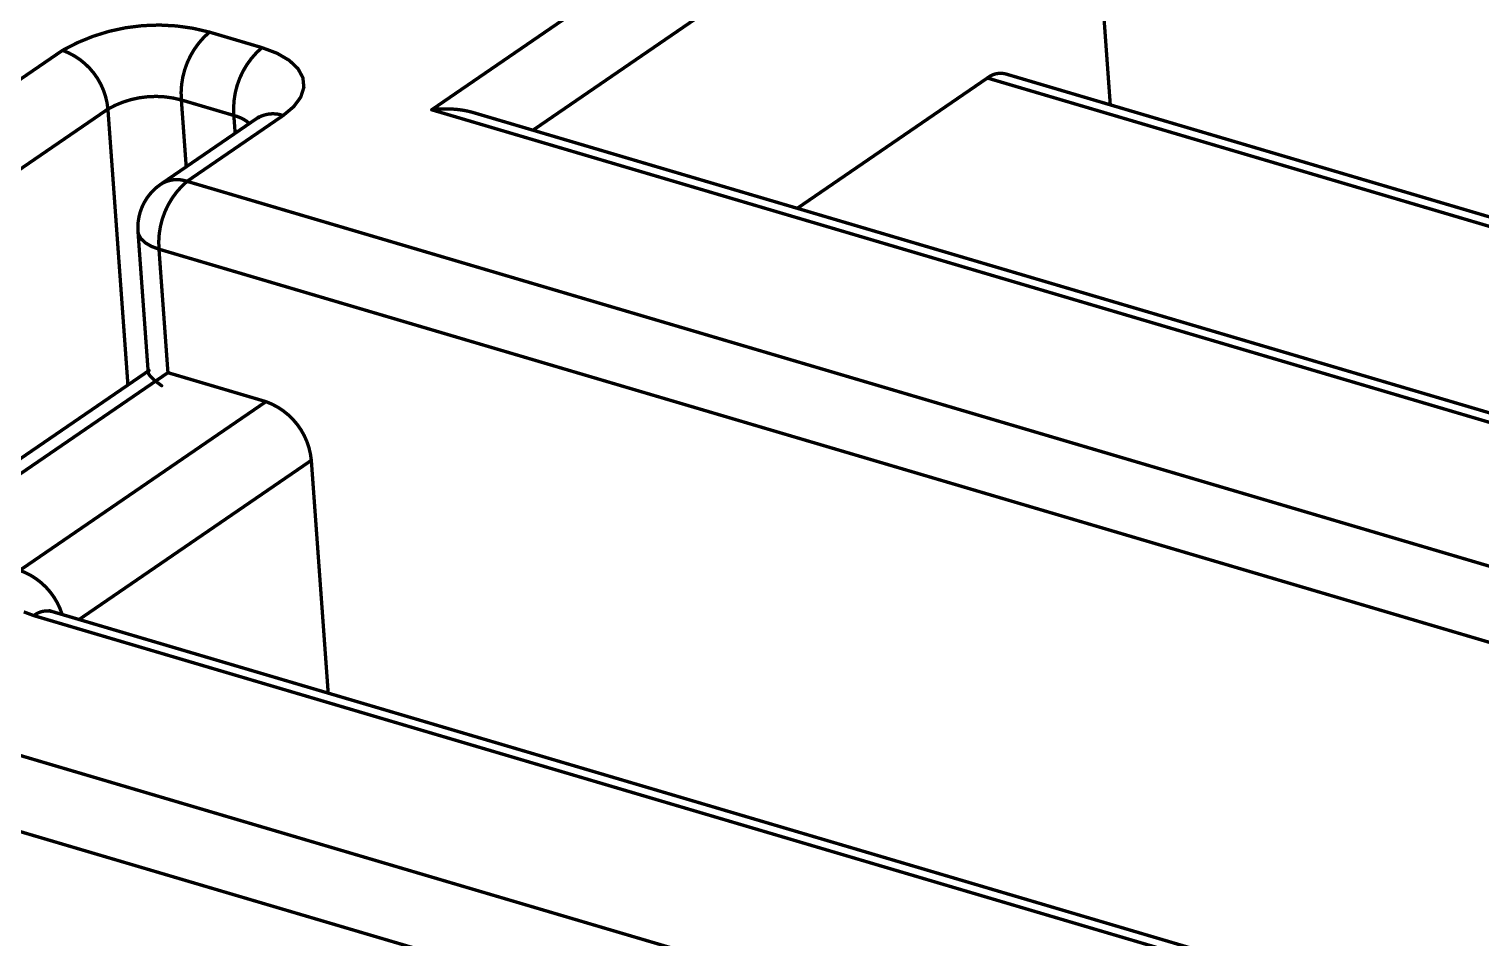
# Model space of a CAD drawing. Header units: inches. Extents: x 0 to 35.2, y -0.7 to 15.9.
# Drawn here: x 33.7064 to 33.9239, y 9.6287 to 9.7648 of the extents above; entities that cross this region are included whole.
import ezdxf

# ---------------------------------------------------------------- set-up
doc = ezdxf.new("R2010")
doc.units = ezdxf.units.IN
doc.header["$MEASUREMENT"] = 0
doc.layers.add('Dimensions', color=6, linetype='Continuous')

msp = doc.modelspace()

# ---------------------------------------------------------------- linework, layer by layer
at = {"layer": 'Dimensions', "const_width": 0.0005}
for points in [[(33.7667652, 9.7527397), (33.862479, 9.8183545)], [(33.7819289, 9.7496796), (33.8645666, 9.8063303)], [(33.8645666, 9.8063303), (33.8683972, 9.7534792)], [(33.7334675, 9.7643779), (33.7413305, 9.7620537)], [(33.7413305, 9.7620537), (33.7436046, 9.7612041)], [(33.6970859, 9.7517834), (33.7114691, 9.7616435)], [(33.7436046, 9.7612041), (33.7454295, 9.760139)], [(33.7454295, 9.760139), (33.7467352, 9.7588996)], [(33.7467352, 9.7588996), (33.7474713, 9.7575333)], [(33.7474713, 9.7575333), (33.7476096, 9.7560927)], [(33.8215147, 9.7379788), (33.8499884, 9.7574985)], [(33.8499884, 9.7574985), (34.123053, 9.6767861)], [(33.8527232, 9.7581121), (34.1257878, 9.6773997)], [(33.7471449, 9.7546332), (33.7476096, 9.7560927)], [(33.7292631, 9.7542135), (33.7371261, 9.7518893)], [(33.7292631, 9.7542135), (33.7299891, 9.744197)], [(33.7445, 9.7518803), (33.7460949, 9.7532108)], [(33.7460949, 9.7532108), (33.7471449, 9.7546332)], [(33.7038807, 9.7429862), (33.7182639, 9.7528463)], [(33.7182639, 9.7528463), (33.7212598, 9.7115116)], [(33.7261674, 9.7415772), (33.7405507, 9.7514373)], [(33.7301168, 9.7420201), (33.7445, 9.7518803)], [(33.7371261, 9.7518893), (33.7373194, 9.7492222)], [(33.7405507, 9.7514373), (33.7406874, 9.7515381)], [(33.7406874, 9.7515381), (33.7407919, 9.7516152)], [(33.7407919, 9.7516152), (33.7408433, 9.7516533)], [(33.7667652, 9.7527397), (33.7668309, 9.7527478)], [(33.7667652, 9.7527397), (34.2573006, 9.6077473)], [(33.7668309, 9.7527478), (33.7668967, 9.7527556)], [(33.7668967, 9.7527556), (33.7669624, 9.7527631)], [(33.7669624, 9.7527631), (33.7670282, 9.7527704)], [(33.7670282, 9.7527704), (33.7670939, 9.7527775)], [(33.7670939, 9.7527775), (33.7671597, 9.7527843)], [(33.7671597, 9.7527843), (33.7672255, 9.7527908)], [(33.7672255, 9.7527908), (33.7672912, 9.7527971)], [(33.7672912, 9.7527971), (33.767357, 9.7528032)], [(33.767357, 9.7528032), (33.7674228, 9.752809)], [(33.7674228, 9.752809), (33.7674886, 9.7528145)], [(33.7674886, 9.7528145), (33.7675543, 9.7528198)], [(33.7675543, 9.7528198), (33.7676201, 9.7528249)], [(33.7676201, 9.7528249), (33.7676858, 9.7528297)], [(33.7676858, 9.7528297), (33.7677515, 9.7528342)], [(33.7677515, 9.7528342), (33.7678172, 9.7528385)], [(33.7678172, 9.7528385), (33.7678829, 9.7528426)], [(33.7678829, 9.7528426), (33.7679486, 9.7528464)], [(33.7679486, 9.7528464), (33.7680142, 9.7528499)], [(33.7680142, 9.7528499), (33.7680798, 9.7528532)], [(33.7680798, 9.7528532), (33.7681454, 9.7528563)], [(33.7681454, 9.7528563), (33.7682109, 9.7528591)], [(33.7682109, 9.7528591), (33.7682764, 9.7528616)], [(33.7682764, 9.7528616), (33.7683419, 9.7528639)], [(33.7683419, 9.7528639), (33.7684074, 9.7528659)], [(33.7684074, 9.7528659), (33.7684728, 9.7528677)], [(33.7684728, 9.7528677), (33.7685381, 9.7528692)], [(33.7685381, 9.7528692), (33.7686034, 9.7528705)], [(33.7686034, 9.7528705), (33.7686687, 9.7528716)], [(33.7686687, 9.7528716), (33.7687339, 9.7528723)], [(33.7687339, 9.7528723), (33.7687991, 9.7528729)], [(33.7687991, 9.7528729), (33.7688642, 9.7528731)], [(33.7688642, 9.7528731), (33.7689292, 9.7528731)], [(33.7689292, 9.7528731), (33.7689942, 9.7528729)], [(33.7689942, 9.7528729), (33.7690592, 9.7528724)], [(33.7690592, 9.7528724), (33.769124, 9.7528717)], [(33.769124, 9.7528717), (33.7691888, 9.7528707)], [(33.7691888, 9.7528707), (33.7692536, 9.7528694)], [(33.7692536, 9.7528694), (33.7693182, 9.752868)], [(33.7693182, 9.752868), (33.7693828, 9.7528662)], [(33.7693828, 9.7528662), (33.7694473, 9.7528642)], [(33.7694473, 9.7528642), (33.7695118, 9.752862)], [(33.7695118, 9.752862), (33.7695761, 9.7528594)], [(33.7695761, 9.7528594), (33.7696404, 9.7528567)], [(33.7696404, 9.7528567), (33.7697046, 9.7528537)], [(33.7697046, 9.7528537), (33.7697687, 9.7528504)], [(33.7697687, 9.7528504), (33.7698327, 9.7528469)], [(33.7698327, 9.7528469), (33.7698966, 9.7528432)], [(33.7698966, 9.7528432), (33.7699604, 9.7528391)], [(33.7699604, 9.7528391), (33.7700242, 9.7528349)], [(33.7700242, 9.7528349), (33.7700878, 9.7528304)], [(33.7700878, 9.7528304), (33.7701513, 9.7528256)], [(33.7701513, 9.7528256), (33.7702147, 9.7528206)], [(33.7702147, 9.7528206), (33.7702781, 9.7528153)], [(33.7702781, 9.7528153), (33.7703413, 9.7528098)], [(33.7703413, 9.7528098), (33.7704044, 9.752804)], [(33.7704044, 9.752804), (33.7704674, 9.752798)], [(33.7704674, 9.752798), (33.7705303, 9.7527917)], [(33.7705303, 9.7527917), (33.770593, 9.7527852)], [(33.770593, 9.7527852), (33.7706557, 9.7527785)], [(33.7706557, 9.7527785), (33.7707182, 9.7527715)], [(33.7707182, 9.7527715), (33.7707806, 9.7527642)], [(33.7707806, 9.7527642), (33.7708429, 9.7527567)], [(33.7708429, 9.7527567), (33.770905, 9.7527489)], [(33.770905, 9.7527489), (33.770967, 9.7527409)], [(33.770967, 9.7527409), (33.7710289, 9.7527327)], [(33.7710289, 9.7527327), (33.7710907, 9.7527242)], [(33.7710907, 9.7527242), (33.7711523, 9.7527154)], [(33.7711523, 9.7527154), (33.7712138, 9.7527064)], [(33.7712138, 9.7527064), (33.7712751, 9.7526972)], [(33.7712751, 9.7526972), (33.7713363, 9.7526877)], [(33.7713363, 9.7526877), (33.7713973, 9.7526779)], [(33.7713973, 9.7526779), (33.7714582, 9.752668)], [(33.7714582, 9.752668), (33.771519, 9.7526577)], [(33.771519, 9.7526577), (33.7715796, 9.7526473)], [(33.7715796, 9.7526473), (33.77164, 9.7526366)], [(33.77164, 9.7526366), (33.7717003, 9.7526256)], [(33.7717003, 9.7526256), (33.7717605, 9.7526144)], [(33.7717605, 9.7526144), (33.7718204, 9.752603)], [(33.7718204, 9.752603), (33.7718802, 9.7525913)], [(33.7718802, 9.7525913), (33.7719399, 9.7525793)], [(33.7719399, 9.7525793), (33.7719994, 9.7525672)], [(33.7719994, 9.7525672), (33.7720587, 9.7525548)], [(33.7720587, 9.7525548), (33.7721178, 9.7525421)], [(33.7721178, 9.7525421), (33.7721768, 9.7525292)], [(33.7721768, 9.7525292), (33.7722356, 9.7525161)], [(33.7722356, 9.7525161), (33.7722942, 9.7525027)], [(33.7722942, 9.7525027), (33.7723526, 9.7524891)], [(33.7723526, 9.7524891), (33.7724108, 9.7524752)], [(33.7724108, 9.7524752), (33.7724689, 9.7524612)], [(33.7724689, 9.7524612), (33.7725268, 9.7524468)], [(33.7725268, 9.7524468), (33.7725845, 9.7524323)], [(33.7725845, 9.7524323), (33.772642, 9.7524175)], [(33.772642, 9.7524175), (33.7726993, 9.7524024)], [(33.7726993, 9.7524024), (33.7727564, 9.7523872)], [(33.7727564, 9.7523872), (33.7728133, 9.7523716)], [(33.7728133, 9.7523716), (33.7728701, 9.7523559)], [(33.7728701, 9.7523559), (33.7729266, 9.7523399)], [(33.7729266, 9.7523399), (33.7729829, 9.7523237)], [(33.7729829, 9.7523237), (33.773039, 9.7523073)], [(33.773039, 9.7523073), (34.2600354, 9.6083609)], [(33.7301168, 9.7420201), (34.3569788, 9.5567322)], [(33.7227662, 9.7345135), (33.7242831, 9.7135842)], [(33.7227662, 9.7345135), (33.722842, 9.7341159)], [(33.722842, 9.7341159), (33.72321, 9.7334328)], [(33.72321, 9.7334328), (33.7238628, 9.7328131)], [(33.7238628, 9.7328131), (33.7247753, 9.7322805)], [(33.7247753, 9.7322805), (33.7259124, 9.7318557)], [(33.7259124, 9.7318557), (33.7272532, 9.7133559)], [(33.7259124, 9.7318557), (34.3541726, 9.5461546)], [(33.6817233, 9.6844081), (33.7244204, 9.7136783)], [(33.6856726, 9.6848511), (33.7272532, 9.7133559)], [(33.7242952, 9.7134182), (33.7242962, 9.7134059)], [(33.7242962, 9.7134059), (33.7242977, 9.7133935)], [(33.7242977, 9.7133935), (33.7242996, 9.7133809)], [(33.7242996, 9.7133809), (33.7243019, 9.7133681)], [(33.7243019, 9.7133681), (33.7243046, 9.7133551)], [(33.7243046, 9.7133551), (33.7243077, 9.7133419)], [(33.7243077, 9.7133419), (33.7243112, 9.7133285)], [(33.7243112, 9.7133285), (33.7243151, 9.713315)], [(33.7243151, 9.713315), (33.7243194, 9.7133012)], [(33.7243194, 9.7133012), (33.7243241, 9.7132873)], [(33.7243241, 9.7132873), (33.7243293, 9.7132732)], [(33.7243293, 9.7132732), (33.7243348, 9.713259)], [(33.7243348, 9.713259), (33.7243407, 9.7132445)], [(33.7243407, 9.7132445), (33.724347, 9.7132299)], [(33.724347, 9.7132299), (33.7243537, 9.7132151)], [(33.7243537, 9.7132151), (33.7243609, 9.7132001)], [(33.7243609, 9.7132001), (33.7243684, 9.713185)], [(33.7243684, 9.713185), (33.7243763, 9.7131696)], [(33.7243763, 9.7131696), (33.7243846, 9.7131541)], [(33.7243846, 9.7131541), (33.7243934, 9.7131385)], [(33.7243934, 9.7131385), (33.7244025, 9.7131226)], [(33.7244025, 9.7131226), (33.724412, 9.7131066)], [(33.724412, 9.7131066), (33.7244219, 9.7130904)], [(33.7244219, 9.7130904), (33.7244322, 9.713074)], [(33.7244322, 9.713074), (33.724443, 9.7130575)], [(33.724443, 9.7130575), (33.7244541, 9.7130408)], [(33.7244541, 9.7130408), (33.7244656, 9.7130239)], [(33.7244656, 9.7130239), (33.7244775, 9.7130069)], [(33.7244775, 9.7130069), (33.7244898, 9.7129897)], [(33.7244898, 9.7129897), (33.7245025, 9.7129723)], [(33.7245025, 9.7129723), (33.7245156, 9.7129548)], [(33.7245156, 9.7129548), (33.724529, 9.7129371)], [(33.724529, 9.7129371), (33.7245429, 9.7129193)], [(33.7245429, 9.7129193), (33.7245572, 9.7129012)], [(33.7245572, 9.7129012), (33.7245718, 9.7128831)], [(33.7245718, 9.7128831), (33.7245869, 9.7128647)], [(33.7245869, 9.7128647), (33.7246023, 9.7128462)], [(33.7246023, 9.7128462), (33.7246181, 9.7128276)], [(33.7246181, 9.7128276), (33.7246343, 9.7128088)], [(33.7246343, 9.7128088), (33.7246509, 9.7127898)], [(33.7246509, 9.7127898), (33.7246679, 9.7127707)], [(33.7246679, 9.7127707), (33.7246853, 9.7127514)], [(33.7246853, 9.7127514), (33.724703, 9.7127319)], [(33.724703, 9.7127319), (33.7247212, 9.7127123)], [(33.7247212, 9.7127123), (33.7247397, 9.7126926)], [(33.7247397, 9.7126926), (33.7247586, 9.7126727)], [(33.7247586, 9.7126727), (33.7247779, 9.7126527)], [(33.7247779, 9.7126527), (33.7247975, 9.7126325)], [(33.7247975, 9.7126325), (33.7248176, 9.7126122)], [(33.7248176, 9.7126122), (33.724838, 9.7125917)], [(33.724838, 9.7125917), (33.7248588, 9.712571)], [(33.7248588, 9.712571), (33.7248799, 9.7125503)], [(33.7248799, 9.7125503), (33.7249015, 9.7125294)], [(33.7249015, 9.7125294), (33.7249234, 9.7125083)], [(33.7249234, 9.7125083), (33.7249457, 9.7124871)], [(33.7249457, 9.7124871), (33.7249684, 9.7124657)], [(33.7249684, 9.7124657), (33.7249914, 9.7124443)], [(33.7249914, 9.7124443), (33.7250148, 9.7124226)], [(33.7250148, 9.7124226), (33.7250386, 9.7124009)], [(33.7250386, 9.7124009), (33.7250627, 9.712379)], [(33.7250627, 9.712379), (33.7250872, 9.712357)], [(33.7250872, 9.712357), (33.7251121, 9.7123348)], [(33.7251121, 9.7123348), (33.7251373, 9.7123125)], [(33.7251373, 9.7123125), (33.7251629, 9.7122901)], [(33.7251629, 9.7122901), (33.7251889, 9.7122675)], [(33.7251889, 9.7122675), (33.7252152, 9.7122448)], [(33.7252152, 9.7122448), (33.7252419, 9.712222)], [(33.7252419, 9.712222), (33.7252689, 9.7121991)], [(33.7252689, 9.7121991), (33.7252963, 9.712176)], [(33.7252963, 9.712176), (33.7253241, 9.7121528)], [(33.7253241, 9.7121528), (33.7253521, 9.7121295)], [(33.7253521, 9.7121295), (33.7253806, 9.7121061)], [(33.7253806, 9.7121061), (33.7254094, 9.7120825)], [(33.7254094, 9.7120825), (33.7254385, 9.7120588)], [(33.7254385, 9.7120588), (33.725468, 9.712035)], [(33.725468, 9.712035), (33.7254979, 9.7120111)], [(33.7254979, 9.7120111), (33.7255281, 9.7119871)], [(33.7255281, 9.7119871), (33.7255586, 9.7119629)], [(33.7255586, 9.7119629), (33.7255895, 9.7119386)], [(33.7255895, 9.7119386), (33.7256207, 9.7119142)], [(33.7256207, 9.7119142), (33.7256522, 9.7118898)], [(33.7256522, 9.7118898), (33.7256841, 9.7118651)], [(33.7256841, 9.7118651), (33.7257163, 9.7118404)], [(33.7257163, 9.7118404), (33.7257489, 9.7118156)], [(33.7257489, 9.7118156), (33.7257817, 9.7117907)], [(33.7272532, 9.7133559), (33.7419345, 9.7090164)], [(33.7257817, 9.7117907), (33.725815, 9.7117656)], [(33.725815, 9.7117656), (33.7258485, 9.7117405)], [(33.7258485, 9.7117405), (33.7258824, 9.7117153)], [(33.7258824, 9.7117153), (33.7259166, 9.7116899)], [(33.7259166, 9.7116899), (33.7259511, 9.7116645)], [(33.7259511, 9.7116645), (33.7259859, 9.7116389)], [(33.7259859, 9.7116389), (33.7260211, 9.7116133)], [(33.7260211, 9.7116133), (33.7260566, 9.7115875)], [(33.7260566, 9.7115875), (33.7260924, 9.7115617)], [(33.7260924, 9.7115617), (33.7261285, 9.7115357)], [(33.7261285, 9.7115357), (33.7261649, 9.7115097)], [(33.7261649, 9.7115097), (33.7262016, 9.7114836)], [(33.7262016, 9.7114836), (33.7262387, 9.7114574)], [(33.7262387, 9.7114574), (33.726276, 9.7114311)], [(33.726276, 9.7114311), (33.7263137, 9.7114047)], [(33.7050612, 9.6837385), (33.7419345, 9.7090164)], [(33.7139485, 9.6763758), (33.7487294, 9.7002191)], [(33.7487294, 9.7002191), (33.7512568, 9.6653483)], [(33.6120986, 9.6835065), (33.8547876, 9.6117725)], [(33.7056581, 9.6775227), (33.7071742, 9.6769562)], [(33.7095299, 9.6777056), (33.7096212, 9.6776737)], [(33.7096212, 9.6776737), (33.709909, 9.6775698)], [(33.709909, 9.6775698), (33.8902795, 9.6242559)], [(33.7071742, 9.6769562), (33.8875448, 9.6236423)], [(33.6078942, 9.6733421), (33.8442894, 9.6034684)]]:
    msp.add_lwpolyline(points, dxfattribs=at)
for points in [[(33.7114691, 9.7616435, -0.2006021016524508), (33.7334675, 9.7643778)], [(33.7292631, 9.7542135, -0.239837419881801), (33.7334675, 9.7643779)], [(33.737126, 9.7518894, -0.2398374198822625), (33.7413304, 9.7620538)], [(33.7114691, 9.7616436, -0.2906228408209702), (33.7182639, 9.7528464)], [(33.8499884, 9.7574985, -0.2371489560560629), (33.8527232, 9.7581121)], [(33.7182639, 9.7528463, -0.2006021016529047), (33.7292631, 9.7542134)], [(33.7371261, 9.7518893, -0.1138028065448308), (33.7394678, 9.7506949)], [(33.7405507, 9.7514373, -0.2303414757564643), (33.7445, 9.7518802)], [(33.7408471, 9.751657, -33.50196094220112), (33.7408433, 9.7516533)], [(33.7261675, 9.7415771, -0.2303414757564643), (33.7301168, 9.74202)], [(33.7227662, 9.7345135, -0.2666104708037844), (33.7261674, 9.7415772)], [(33.7259123, 9.7318557, -0.2398374198813395), (33.7301167, 9.7420201)], [(33.7419346, 9.7090164, -0.2906228408200239), (33.7487294, 9.7002192)], [(33.7050612, 9.6837385, -0.2365099972630759), (33.7114093, 9.6771264)], [(33.7071742, 9.6769562, -0.2371489560574456), (33.709909, 9.6775698)], [(33.7095167, 9.6777048, -0.0534171618300237), (33.7095, 9.6777141)], [(33.7095001, 9.6777141, -0.0752352095397349), (33.7095299, 9.6777056)]]:
    msp.add_lwpolyline(points, format="xyb", dxfattribs=at)
at = {"layer": 'Dimensions', "const_width": 0.00025}
for points in [[(33.7333425, 9.7643779, 1), (33.7335925, 9.7643779, 1)], [(33.7333425, 9.7643779, 1), (33.7335925, 9.7643779, 1)], [(33.7333425, 9.7643778, 1), (33.7335925, 9.7643778, 1)], [(33.7412054, 9.7620538, 1), (33.7414554, 9.7620538, 1)], [(33.7412055, 9.7620537, 1), (33.7414555, 9.7620537, 1)], [(33.7412055, 9.7620537, 1), (33.7414555, 9.7620537, 1)], [(33.7113441, 9.7616436, 1), (33.7115941, 9.7616436, 1)], [(33.7113441, 9.7616435, 1), (33.7115941, 9.7616435, 1)], [(33.7113441, 9.7616435, 1), (33.7115941, 9.7616435, 1)], [(33.7434796, 9.7612041, 1), (33.7437296, 9.7612041, 1)], [(33.7434796, 9.7612041, 1), (33.7437296, 9.7612041, 1)], [(33.7453045, 9.760139, 1), (33.7455545, 9.760139, 1)], [(33.7453045, 9.760139, 1), (33.7455545, 9.760139, 1)], [(33.7466102, 9.7588996, 1), (33.7468602, 9.7588996, 1)], [(33.7466102, 9.7588996, 1), (33.7468602, 9.7588996, 1)], [(33.7473463, 9.7575333, 1), (33.7475963, 9.7575333, 1)], [(33.7473463, 9.7575333, 1), (33.7475963, 9.7575333, 1)], [(33.8498634, 9.7574985, 1), (33.8501134, 9.7574985, 1)], [(33.8498634, 9.7574985, 1), (33.8501134, 9.7574985, 1)], [(33.8498634, 9.7574985, 1), (33.8501134, 9.7574985, 1)], [(33.8525982, 9.7581121, 1), (33.8528482, 9.7581121, 1)], [(33.8525982, 9.7581121, 1), (33.8528482, 9.7581121, 1)], [(33.7474846, 9.7560927, 1), (33.7477346, 9.7560927, 1)], [(33.7474846, 9.7560927, 1), (33.7477346, 9.7560927, 1)], [(33.7291381, 9.7542135, 1), (33.7293881, 9.7542135, 1)], [(33.7291381, 9.7542135, 1), (33.7293881, 9.7542135, 1)], [(33.7291381, 9.7542135, 1), (33.7293881, 9.7542135, 1)], [(33.7291381, 9.7542134, 1), (33.7293881, 9.7542134, 1)], [(33.7459699, 9.7532108, 1), (33.7462199, 9.7532108, 1)], [(33.7459699, 9.7532108, 1), (33.7462199, 9.7532108, 1)], [(33.7470199, 9.7546332, 1), (33.7472699, 9.7546332, 1)], [(33.7470199, 9.7546332, 1), (33.7472699, 9.7546332, 1)], [(33.8682722, 9.7534792, 1), (33.8685222, 9.7534792, 1)], [(33.7181389, 9.7528464, 1), (33.7183889, 9.7528464, 1)], [(33.7181389, 9.7528463, 1), (33.7183889, 9.7528463, 1)], [(33.7181389, 9.7528463, 1), (33.7183889, 9.7528463, 1)], [(33.7181389, 9.7528463, 1), (33.7183889, 9.7528463, 1)], [(33.737001, 9.7518894, 1), (33.737251, 9.7518894, 1)], [(33.7370011, 9.7518893, 1), (33.7372511, 9.7518893, 1)], [(33.7370011, 9.7518893, 1), (33.7372511, 9.7518893, 1)], [(33.7370011, 9.7518893, 1), (33.7372511, 9.7518893, 1)], [(33.7404257, 9.7514373, 1), (33.7406757, 9.7514373, 1)], [(33.7404257, 9.7514373, 1), (33.7406757, 9.7514373, 1)], [(33.7404257, 9.7514373, 1), (33.7406757, 9.7514373, 1)], [(33.7405624, 9.7515381, 1), (33.7408124, 9.7515381, 1)], [(33.7405624, 9.7515381, 1), (33.7408124, 9.7515381, 1)], [(33.7406669, 9.7516152, 1), (33.7409169, 9.7516152, 1)], [(33.7406669, 9.7516152, 1), (33.7409169, 9.7516152, 1)], [(33.7407183, 9.7516533, 1), (33.7409683, 9.7516533, 1)], [(33.7407183, 9.7516533, 1), (33.7409683, 9.7516533, 1)], [(33.7407221, 9.751657, 1), (33.7409721, 9.751657, 1)], [(33.744375, 9.7518803, 1), (33.744625, 9.7518803, 1)], [(33.744375, 9.7518803, 1), (33.744625, 9.7518803, 1)], [(33.744375, 9.7518802, 1), (33.744625, 9.7518802, 1)], [(33.7666402, 9.7527397, 1), (33.7668902, 9.7527397, 1)], [(33.7666402, 9.7527397, 1), (33.7668902, 9.7527397, 1)], [(33.7666402, 9.7527397, 1), (33.7668902, 9.7527397, 1)], [(33.7667059, 9.7527478, 1), (33.7669559, 9.7527478, 1)], [(33.7667059, 9.7527478, 1), (33.7669559, 9.7527478, 1)], [(33.7667717, 9.7527556, 1), (33.7670217, 9.7527556, 1)], [(33.7667717, 9.7527556, 1), (33.7670217, 9.7527556, 1)], [(33.7668374, 9.7527631, 1), (33.7670874, 9.7527631, 1)], [(33.7668374, 9.7527631, 1), (33.7670874, 9.7527631, 1)], [(33.7669032, 9.7527704, 1), (33.7671532, 9.7527704, 1)], [(33.7669032, 9.7527704, 1), (33.7671532, 9.7527704, 1)], [(33.7669689, 9.7527775, 1), (33.7672189, 9.7527775, 1)], [(33.7669689, 9.7527775, 1), (33.7672189, 9.7527775, 1)], [(33.7670347, 9.7527843, 1), (33.7672847, 9.7527843, 1)], [(33.7670347, 9.7527843, 1), (33.7672847, 9.7527843, 1)], [(33.7671005, 9.7527908, 1), (33.7673505, 9.7527908, 1)], [(33.7671005, 9.7527908, 1), (33.7673505, 9.7527908, 1)], [(33.7671662, 9.7527971, 1), (33.7674162, 9.7527971, 1)], [(33.7671662, 9.7527971, 1), (33.7674162, 9.7527971, 1)], [(33.767232, 9.7528032, 1), (33.767482, 9.7528032, 1)], [(33.767232, 9.7528032, 1), (33.767482, 9.7528032, 1)], [(33.7672978, 9.752809, 1), (33.7675478, 9.752809, 1)], [(33.7672978, 9.752809, 1), (33.7675478, 9.752809, 1)], [(33.7673636, 9.7528145, 1), (33.7676136, 9.7528145, 1)], [(33.7673636, 9.7528145, 1), (33.7676136, 9.7528145, 1)], [(33.7674293, 9.7528198, 1), (33.7676793, 9.7528198, 1)], [(33.7674293, 9.7528198, 1), (33.7676793, 9.7528198, 1)], [(33.7674951, 9.7528249, 1), (33.7677451, 9.7528249, 1)], [(33.7674951, 9.7528249, 1), (33.7677451, 9.7528249, 1)], [(33.7675608, 9.7528297, 1), (33.7678108, 9.7528297, 1)], [(33.7675608, 9.7528297, 1), (33.7678108, 9.7528297, 1)], [(33.7676265, 9.7528342, 1), (33.7678765, 9.7528342, 1)], [(33.7676265, 9.7528342, 1), (33.7678765, 9.7528342, 1)], [(33.7676922, 9.7528385, 1), (33.7679422, 9.7528385, 1)], [(33.7676922, 9.7528385, 1), (33.7679422, 9.7528385, 1)], [(33.7677579, 9.7528426, 1), (33.7680079, 9.7528426, 1)], [(33.7677579, 9.7528426, 1), (33.7680079, 9.7528426, 1)], [(33.7678236, 9.7528464, 1), (33.7680736, 9.7528464, 1)], [(33.7678236, 9.7528464, 1), (33.7680736, 9.7528464, 1)], [(33.7678892, 9.7528499, 1), (33.7681392, 9.7528499, 1)], [(33.7678892, 9.7528499, 1), (33.7681392, 9.7528499, 1)], [(33.7679548, 9.7528532, 1), (33.7682048, 9.7528532, 1)], [(33.7679548, 9.7528532, 1), (33.7682048, 9.7528532, 1)], [(33.7680204, 9.7528563, 1), (33.7682704, 9.7528563, 1)], [(33.7680204, 9.7528563, 1), (33.7682704, 9.7528563, 1)], [(33.7680859, 9.7528591, 1), (33.7683359, 9.7528591, 1)], [(33.7680859, 9.7528591, 1), (33.7683359, 9.7528591, 1)], [(33.7681514, 9.7528616, 1), (33.7684014, 9.7528616, 1)], [(33.7681514, 9.7528616, 1), (33.7684014, 9.7528616, 1)], [(33.7682169, 9.7528639, 1), (33.7684669, 9.7528639, 1)], [(33.7682169, 9.7528639, 1), (33.7684669, 9.7528639, 1)], [(33.7682824, 9.7528659, 1), (33.7685324, 9.7528659, 1)], [(33.7682824, 9.7528659, 1), (33.7685324, 9.7528659, 1)], [(33.7683478, 9.7528677, 1), (33.7685978, 9.7528677, 1)], [(33.7683478, 9.7528677, 1), (33.7685978, 9.7528677, 1)], [(33.7684131, 9.7528692, 1), (33.7686631, 9.7528692, 1)], [(33.7684131, 9.7528692, 1), (33.7686631, 9.7528692, 1)], [(33.7684784, 9.7528705, 1), (33.7687284, 9.7528705, 1)], [(33.7684784, 9.7528705, 1), (33.7687284, 9.7528705, 1)], [(33.7685437, 9.7528716, 1), (33.7687937, 9.7528716, 1)], [(33.7685437, 9.7528716, 1), (33.7687937, 9.7528716, 1)], [(33.7686089, 9.7528723, 1), (33.7688589, 9.7528723, 1)], [(33.7686089, 9.7528723, 1), (33.7688589, 9.7528723, 1)], [(33.7686741, 9.7528729, 1), (33.7689241, 9.7528729, 1)], [(33.7686741, 9.7528729, 1), (33.7689241, 9.7528729, 1)], [(33.7687392, 9.7528731, 1), (33.7689892, 9.7528731, 1)], [(33.7687392, 9.7528731, 1), (33.7689892, 9.7528731, 1)], [(33.7688042, 9.7528731, 1), (33.7690542, 9.7528731, 1)], [(33.7688042, 9.7528731, 1), (33.7690542, 9.7528731, 1)], [(33.7688692, 9.7528729, 1), (33.7691192, 9.7528729, 1)], [(33.7688692, 9.7528729, 1), (33.7691192, 9.7528729, 1)], [(33.7689342, 9.7528724, 1), (33.7691842, 9.7528724, 1)], [(33.7689342, 9.7528724, 1), (33.7691842, 9.7528724, 1)], [(33.768999, 9.7528717, 1), (33.769249, 9.7528717, 1)], [(33.768999, 9.7528717, 1), (33.769249, 9.7528717, 1)], [(33.7690638, 9.7528707, 1), (33.7693138, 9.7528707, 1)], [(33.7690638, 9.7528707, 1), (33.7693138, 9.7528707, 1)], [(33.7691286, 9.7528694, 1), (33.7693786, 9.7528694, 1)], [(33.7691286, 9.7528694, 1), (33.7693786, 9.7528694, 1)], [(33.7691932, 9.752868, 1), (33.7694432, 9.752868, 1)], [(33.7691932, 9.752868, 1), (33.7694432, 9.752868, 1)], [(33.7692578, 9.7528662, 1), (33.7695078, 9.7528662, 1)], [(33.7692578, 9.7528662, 1), (33.7695078, 9.7528662, 1)], [(33.7693223, 9.7528642, 1), (33.7695723, 9.7528642, 1)], [(33.7693223, 9.7528642, 1), (33.7695723, 9.7528642, 1)], [(33.7693868, 9.752862, 1), (33.7696368, 9.752862, 1)], [(33.7693868, 9.752862, 1), (33.7696368, 9.752862, 1)], [(33.7694511, 9.7528594, 1), (33.7697011, 9.7528594, 1)], [(33.7694511, 9.7528594, 1), (33.7697011, 9.7528594, 1)], [(33.7695154, 9.7528567, 1), (33.7697654, 9.7528567, 1)], [(33.7695154, 9.7528567, 1), (33.7697654, 9.7528567, 1)], [(33.7695796, 9.7528537, 1), (33.7698296, 9.7528537, 1)], [(33.7695796, 9.7528537, 1), (33.7698296, 9.7528537, 1)], [(33.7696437, 9.7528504, 1), (33.7698937, 9.7528504, 1)], [(33.7696437, 9.7528504, 1), (33.7698937, 9.7528504, 1)], [(33.7697077, 9.7528469, 1), (33.7699577, 9.7528469, 1)], [(33.7697077, 9.7528469, 1), (33.7699577, 9.7528469, 1)], [(33.7697716, 9.7528432, 1), (33.7700216, 9.7528432, 1)], [(33.7697716, 9.7528432, 1), (33.7700216, 9.7528432, 1)], [(33.7698354, 9.7528391, 1), (33.7700854, 9.7528391, 1)], [(33.7698354, 9.7528391, 1), (33.7700854, 9.7528391, 1)], [(33.7698992, 9.7528349, 1), (33.7701492, 9.7528349, 1)], [(33.7698992, 9.7528349, 1), (33.7701492, 9.7528349, 1)], [(33.7699628, 9.7528304, 1), (33.7702128, 9.7528304, 1)], [(33.7699628, 9.7528304, 1), (33.7702128, 9.7528304, 1)], [(33.7700263, 9.7528256, 1), (33.7702763, 9.7528256, 1)], [(33.7700263, 9.7528256, 1), (33.7702763, 9.7528256, 1)], [(33.7700897, 9.7528206, 1), (33.7703397, 9.7528206, 1)], [(33.7700897, 9.7528206, 1), (33.7703397, 9.7528206, 1)], [(33.7701531, 9.7528153, 1), (33.7704031, 9.7528153, 1)], [(33.7701531, 9.7528153, 1), (33.7704031, 9.7528153, 1)], [(33.7702163, 9.7528098, 1), (33.7704663, 9.7528098, 1)], [(33.7702163, 9.7528098, 1), (33.7704663, 9.7528098, 1)], [(33.7702794, 9.752804, 1), (33.7705294, 9.752804, 1)], [(33.7702794, 9.752804, 1), (33.7705294, 9.752804, 1)], [(33.7703424, 9.752798, 1), (33.7705924, 9.752798, 1)], [(33.7703424, 9.752798, 1), (33.7705924, 9.752798, 1)], [(33.7704053, 9.7527917, 1), (33.7706553, 9.7527917, 1)], [(33.7704053, 9.7527917, 1), (33.7706553, 9.7527917, 1)], [(33.770468, 9.7527852, 1), (33.770718, 9.7527852, 1)], [(33.770468, 9.7527852, 1), (33.770718, 9.7527852, 1)], [(33.7705307, 9.7527785, 1), (33.7707807, 9.7527785, 1)], [(33.7705307, 9.7527785, 1), (33.7707807, 9.7527785, 1)], [(33.7705932, 9.7527715, 1), (33.7708432, 9.7527715, 1)], [(33.7705932, 9.7527715, 1), (33.7708432, 9.7527715, 1)], [(33.7706556, 9.7527642, 1), (33.7709056, 9.7527642, 1)], [(33.7706556, 9.7527642, 1), (33.7709056, 9.7527642, 1)], [(33.7707179, 9.7527567, 1), (33.7709679, 9.7527567, 1)], [(33.7707179, 9.7527567, 1), (33.7709679, 9.7527567, 1)], [(33.77078, 9.7527489, 1), (33.77103, 9.7527489, 1)], [(33.77078, 9.7527489, 1), (33.77103, 9.7527489, 1)], [(33.770842, 9.7527409, 1), (33.771092, 9.7527409, 1)], [(33.770842, 9.7527409, 1), (33.771092, 9.7527409, 1)], [(33.7709039, 9.7527327, 1), (33.7711539, 9.7527327, 1)], [(33.7709039, 9.7527327, 1), (33.7711539, 9.7527327, 1)], [(33.7709657, 9.7527242, 1), (33.7712157, 9.7527242, 1)], [(33.7709657, 9.7527242, 1), (33.7712157, 9.7527242, 1)], [(33.7710273, 9.7527154, 1), (33.7712773, 9.7527154, 1)], [(33.7710273, 9.7527154, 1), (33.7712773, 9.7527154, 1)], [(33.7710888, 9.7527064, 1), (33.7713388, 9.7527064, 1)], [(33.7710888, 9.7527064, 1), (33.7713388, 9.7527064, 1)], [(33.7711501, 9.7526972, 1), (33.7714001, 9.7526972, 1)], [(33.7711501, 9.7526972, 1), (33.7714001, 9.7526972, 1)], [(33.7712113, 9.7526877, 1), (33.7714613, 9.7526877, 1)], [(33.7712113, 9.7526877, 1), (33.7714613, 9.7526877, 1)], [(33.7712723, 9.7526779, 1), (33.7715223, 9.7526779, 1)], [(33.7712723, 9.7526779, 1), (33.7715223, 9.7526779, 1)], [(33.7713332, 9.752668, 1), (33.7715832, 9.752668, 1)], [(33.7713332, 9.752668, 1), (33.7715832, 9.752668, 1)], [(33.771394, 9.7526577, 1), (33.771644, 9.7526577, 1)], [(33.771394, 9.7526577, 1), (33.771644, 9.7526577, 1)], [(33.7714546, 9.7526473, 1), (33.7717046, 9.7526473, 1)], [(33.7714546, 9.7526473, 1), (33.7717046, 9.7526473, 1)], [(33.771515, 9.7526366, 1), (33.771765, 9.7526366, 1)], [(33.771515, 9.7526366, 1), (33.771765, 9.7526366, 1)], [(33.7715753, 9.7526256, 1), (33.7718253, 9.7526256, 1)], [(33.7715753, 9.7526256, 1), (33.7718253, 9.7526256, 1)], [(33.7716355, 9.7526144, 1), (33.7718855, 9.7526144, 1)], [(33.7716355, 9.7526144, 1), (33.7718855, 9.7526144, 1)], [(33.7716954, 9.752603, 1), (33.7719454, 9.752603, 1)], [(33.7716954, 9.752603, 1), (33.7719454, 9.752603, 1)], [(33.7717552, 9.7525913, 1), (33.7720052, 9.7525913, 1)], [(33.7717552, 9.7525913, 1), (33.7720052, 9.7525913, 1)], [(33.7718149, 9.7525793, 1), (33.7720649, 9.7525793, 1)], [(33.7718149, 9.7525793, 1), (33.7720649, 9.7525793, 1)], [(33.7718744, 9.7525672, 1), (33.7721244, 9.7525672, 1)], [(33.7718744, 9.7525672, 1), (33.7721244, 9.7525672, 1)], [(33.7719337, 9.7525548, 1), (33.7721837, 9.7525548, 1)], [(33.7719337, 9.7525548, 1), (33.7721837, 9.7525548, 1)], [(33.7719928, 9.7525421, 1), (33.7722428, 9.7525421, 1)], [(33.7719928, 9.7525421, 1), (33.7722428, 9.7525421, 1)], [(33.7720518, 9.7525292, 1), (33.7723018, 9.7525292, 1)], [(33.7720518, 9.7525292, 1), (33.7723018, 9.7525292, 1)], [(33.7721106, 9.7525161, 1), (33.7723606, 9.7525161, 1)], [(33.7721106, 9.7525161, 1), (33.7723606, 9.7525161, 1)], [(33.7721692, 9.7525027, 1), (33.7724192, 9.7525027, 1)], [(33.7721692, 9.7525027, 1), (33.7724192, 9.7525027, 1)], [(33.7722276, 9.7524891, 1), (33.7724776, 9.7524891, 1)], [(33.7722276, 9.7524891, 1), (33.7724776, 9.7524891, 1)], [(33.7722858, 9.7524752, 1), (33.7725358, 9.7524752, 1)], [(33.7722858, 9.7524752, 1), (33.7725358, 9.7524752, 1)], [(33.7723439, 9.7524612, 1), (33.7725939, 9.7524612, 1)], [(33.7723439, 9.7524612, 1), (33.7725939, 9.7524612, 1)], [(33.7724018, 9.7524468, 1), (33.7726518, 9.7524468, 1)], [(33.7724018, 9.7524468, 1), (33.7726518, 9.7524468, 1)], [(33.7724595, 9.7524323, 1), (33.7727095, 9.7524323, 1)], [(33.7724595, 9.7524323, 1), (33.7727095, 9.7524323, 1)], [(33.772517, 9.7524175, 1), (33.772767, 9.7524175, 1)], [(33.772517, 9.7524175, 1), (33.772767, 9.7524175, 1)], [(33.7725743, 9.7524024, 1), (33.7728243, 9.7524024, 1)], [(33.7725743, 9.7524024, 1), (33.7728243, 9.7524024, 1)], [(33.7726314, 9.7523872, 1), (33.7728814, 9.7523872, 1)], [(33.7726314, 9.7523872, 1), (33.7728814, 9.7523872, 1)], [(33.7726883, 9.7523716, 1), (33.7729383, 9.7523716, 1)], [(33.7726883, 9.7523716, 1), (33.7729383, 9.7523716, 1)], [(33.7727451, 9.7523559, 1), (33.7729951, 9.7523559, 1)], [(33.7727451, 9.7523559, 1), (33.7729951, 9.7523559, 1)], [(33.7728016, 9.7523399, 1), (33.7730516, 9.7523399, 1)], [(33.7728016, 9.7523399, 1), (33.7730516, 9.7523399, 1)], [(33.7728579, 9.7523237, 1), (33.7731079, 9.7523237, 1)], [(33.7728579, 9.7523237, 1), (33.7731079, 9.7523237, 1)], [(33.772914, 9.7523073, 1), (33.773164, 9.7523073, 1)], [(33.772914, 9.7523073, 1), (33.773164, 9.7523073, 1)], [(33.7371944, 9.7492222, 1), (33.7374444, 9.7492222, 1)], [(33.7393428, 9.7506949, 1), (33.7395928, 9.7506949, 1)], [(33.7818039, 9.7496796, 1), (33.7820539, 9.7496796, 1)], [(33.7298641, 9.744197, 1), (33.7301141, 9.744197, 1)], [(33.7260424, 9.7415772, 1), (33.7262924, 9.7415772, 1)], [(33.7260424, 9.7415772, 1), (33.7262924, 9.7415772, 1)], [(33.7260425, 9.7415771, 1), (33.7262925, 9.7415771, 1)], [(33.7299917, 9.7420201, 1), (33.7302417, 9.7420201, 1)], [(33.7299918, 9.7420201, 1), (33.7302418, 9.7420201, 1)], [(33.7299918, 9.7420201, 1), (33.7302418, 9.7420201, 1)], [(33.7299918, 9.74202, 1), (33.7302418, 9.74202, 1)], [(33.8213897, 9.7379788, 1), (33.8216397, 9.7379788, 1)], [(33.7226412, 9.7345135, 1), (33.7228912, 9.7345135, 1)], [(33.7226412, 9.7345135, 1), (33.7228912, 9.7345135, 1)], [(33.7226412, 9.7345135, 1), (33.7228912, 9.7345135, 1)], [(33.722717, 9.7341159, 1), (33.722967, 9.7341159, 1)], [(33.722717, 9.7341159, 1), (33.722967, 9.7341159, 1)], [(33.723085, 9.7334328, 1), (33.723335, 9.7334328, 1)], [(33.723085, 9.7334328, 1), (33.723335, 9.7334328, 1)], [(33.7237378, 9.7328131, 1), (33.7239878, 9.7328131, 1)], [(33.7237378, 9.7328131, 1), (33.7239878, 9.7328131, 1)], [(33.7246503, 9.7322805, 1), (33.7249003, 9.7322805, 1)], [(33.7246503, 9.7322805, 1), (33.7249003, 9.7322805, 1)], [(33.7257873, 9.7318557, 1), (33.7260373, 9.7318557, 1)], [(33.7257874, 9.7318557, 1), (33.7260374, 9.7318557, 1)], [(33.7257874, 9.7318557, 1), (33.7260374, 9.7318557, 1)], [(33.7257874, 9.7318557, 1), (33.7260374, 9.7318557, 1)], [(33.7241581, 9.7135842, 1), (33.7244081, 9.7135842, 1)], [(33.7241702, 9.7134182, 1), (33.7244202, 9.7134182, 1)], [(33.7241712, 9.7134059, 1), (33.7244212, 9.7134059, 1)], [(33.7241712, 9.7134059, 1), (33.7244212, 9.7134059, 1)], [(33.7241727, 9.7133935, 1), (33.7244227, 9.7133935, 1)], [(33.7241727, 9.7133935, 1), (33.7244227, 9.7133935, 1)], [(33.7241746, 9.7133809, 1), (33.7244246, 9.7133809, 1)], [(33.7241746, 9.7133809, 1), (33.7244246, 9.7133809, 1)], [(33.7241769, 9.7133681, 1), (33.7244269, 9.7133681, 1)], [(33.7241769, 9.7133681, 1), (33.7244269, 9.7133681, 1)], [(33.7241796, 9.7133551, 1), (33.7244296, 9.7133551, 1)], [(33.7241796, 9.7133551, 1), (33.7244296, 9.7133551, 1)], [(33.7241827, 9.7133419, 1), (33.7244327, 9.7133419, 1)], [(33.7241827, 9.7133419, 1), (33.7244327, 9.7133419, 1)], [(33.7241862, 9.7133285, 1), (33.7244362, 9.7133285, 1)], [(33.7241862, 9.7133285, 1), (33.7244362, 9.7133285, 1)], [(33.7241901, 9.713315, 1), (33.7244401, 9.713315, 1)], [(33.7241901, 9.713315, 1), (33.7244401, 9.713315, 1)], [(33.7241944, 9.7133012, 1), (33.7244444, 9.7133012, 1)], [(33.7241944, 9.7133012, 1), (33.7244444, 9.7133012, 1)], [(33.7241991, 9.7132873, 1), (33.7244491, 9.7132873, 1)], [(33.7241991, 9.7132873, 1), (33.7244491, 9.7132873, 1)], [(33.7242043, 9.7132732, 1), (33.7244543, 9.7132732, 1)], [(33.7242043, 9.7132732, 1), (33.7244543, 9.7132732, 1)], [(33.7242098, 9.713259, 1), (33.7244598, 9.713259, 1)], [(33.7242098, 9.713259, 1), (33.7244598, 9.713259, 1)], [(33.7242157, 9.7132445, 1), (33.7244657, 9.7132445, 1)], [(33.7242157, 9.7132445, 1), (33.7244657, 9.7132445, 1)], [(33.724222, 9.7132299, 1), (33.724472, 9.7132299, 1)], [(33.724222, 9.7132299, 1), (33.724472, 9.7132299, 1)], [(33.7242287, 9.7132151, 1), (33.7244787, 9.7132151, 1)], [(33.7242287, 9.7132151, 1), (33.7244787, 9.7132151, 1)], [(33.7242359, 9.7132001, 1), (33.7244859, 9.7132001, 1)], [(33.7242359, 9.7132001, 1), (33.7244859, 9.7132001, 1)], [(33.7242434, 9.713185, 1), (33.7244934, 9.713185, 1)], [(33.7242434, 9.713185, 1), (33.7244934, 9.713185, 1)], [(33.7242513, 9.7131696, 1), (33.7245013, 9.7131696, 1)], [(33.7242513, 9.7131696, 1), (33.7245013, 9.7131696, 1)], [(33.7242596, 9.7131541, 1), (33.7245096, 9.7131541, 1)], [(33.7242596, 9.7131541, 1), (33.7245096, 9.7131541, 1)], [(33.7242684, 9.7131385, 1), (33.7245184, 9.7131385, 1)], [(33.7242684, 9.7131385, 1), (33.7245184, 9.7131385, 1)], [(33.7242775, 9.7131226, 1), (33.7245275, 9.7131226, 1)], [(33.7242775, 9.7131226, 1), (33.7245275, 9.7131226, 1)], [(33.724287, 9.7131066, 1), (33.724537, 9.7131066, 1)], [(33.724287, 9.7131066, 1), (33.724537, 9.7131066, 1)], [(33.7242954, 9.7136783, 1), (33.7245454, 9.7136783, 1)], [(33.7242969, 9.7130904, 1), (33.7245469, 9.7130904, 1)], [(33.7242969, 9.7130904, 1), (33.7245469, 9.7130904, 1)], [(33.7243072, 9.713074, 1), (33.7245572, 9.713074, 1)], [(33.7243072, 9.713074, 1), (33.7245572, 9.713074, 1)], [(33.724318, 9.7130575, 1), (33.724568, 9.7130575, 1)], [(33.724318, 9.7130575, 1), (33.724568, 9.7130575, 1)], [(33.7243291, 9.7130408, 1), (33.7245791, 9.7130408, 1)], [(33.7243291, 9.7130408, 1), (33.7245791, 9.7130408, 1)], [(33.7243406, 9.7130239, 1), (33.7245906, 9.7130239, 1)], [(33.7243406, 9.7130239, 1), (33.7245906, 9.7130239, 1)], [(33.7243525, 9.7130069, 1), (33.7246025, 9.7130069, 1)], [(33.7243525, 9.7130069, 1), (33.7246025, 9.7130069, 1)], [(33.7243648, 9.7129897, 1), (33.7246148, 9.7129897, 1)], [(33.7243648, 9.7129897, 1), (33.7246148, 9.7129897, 1)], [(33.7243775, 9.7129723, 1), (33.7246275, 9.7129723, 1)], [(33.7243775, 9.7129723, 1), (33.7246275, 9.7129723, 1)], [(33.7243906, 9.7129548, 1), (33.7246406, 9.7129548, 1)], [(33.7243906, 9.7129548, 1), (33.7246406, 9.7129548, 1)], [(33.724404, 9.7129371, 1), (33.724654, 9.7129371, 1)], [(33.724404, 9.7129371, 1), (33.724654, 9.7129371, 1)], [(33.7244179, 9.7129193, 1), (33.7246679, 9.7129193, 1)], [(33.7244179, 9.7129193, 1), (33.7246679, 9.7129193, 1)], [(33.7244322, 9.7129012, 1), (33.7246822, 9.7129012, 1)], [(33.7244322, 9.7129012, 1), (33.7246822, 9.7129012, 1)], [(33.7244468, 9.7128831, 1), (33.7246968, 9.7128831, 1)], [(33.7244468, 9.7128831, 1), (33.7246968, 9.7128831, 1)], [(33.7244619, 9.7128647, 1), (33.7247119, 9.7128647, 1)], [(33.7244619, 9.7128647, 1), (33.7247119, 9.7128647, 1)], [(33.7244773, 9.7128462, 1), (33.7247273, 9.7128462, 1)], [(33.7244773, 9.7128462, 1), (33.7247273, 9.7128462, 1)], [(33.7244931, 9.7128276, 1), (33.7247431, 9.7128276, 1)], [(33.7244931, 9.7128276, 1), (33.7247431, 9.7128276, 1)], [(33.7245093, 9.7128088, 1), (33.7247593, 9.7128088, 1)], [(33.7245093, 9.7128088, 1), (33.7247593, 9.7128088, 1)], [(33.7245259, 9.7127898, 1), (33.7247759, 9.7127898, 1)], [(33.7245259, 9.7127898, 1), (33.7247759, 9.7127898, 1)], [(33.7245429, 9.7127707, 1), (33.7247929, 9.7127707, 1)], [(33.7245429, 9.7127707, 1), (33.7247929, 9.7127707, 1)], [(33.7245603, 9.7127514, 1), (33.7248103, 9.7127514, 1)], [(33.7245603, 9.7127514, 1), (33.7248103, 9.7127514, 1)], [(33.724578, 9.7127319, 1), (33.724828, 9.7127319, 1)], [(33.724578, 9.7127319, 1), (33.724828, 9.7127319, 1)], [(33.7245962, 9.7127123, 1), (33.7248462, 9.7127123, 1)], [(33.7245962, 9.7127123, 1), (33.7248462, 9.7127123, 1)], [(33.7246147, 9.7126926, 1), (33.7248647, 9.7126926, 1)], [(33.7246147, 9.7126926, 1), (33.7248647, 9.7126926, 1)], [(33.7246336, 9.7126727, 1), (33.7248836, 9.7126727, 1)], [(33.7246336, 9.7126727, 1), (33.7248836, 9.7126727, 1)], [(33.7246529, 9.7126527, 1), (33.7249029, 9.7126527, 1)], [(33.7246529, 9.7126527, 1), (33.7249029, 9.7126527, 1)], [(33.7246725, 9.7126325, 1), (33.7249225, 9.7126325, 1)], [(33.7246725, 9.7126325, 1), (33.7249225, 9.7126325, 1)], [(33.7246926, 9.7126122, 1), (33.7249426, 9.7126122, 1)], [(33.7246926, 9.7126122, 1), (33.7249426, 9.7126122, 1)], [(33.724713, 9.7125917, 1), (33.724963, 9.7125917, 1)], [(33.724713, 9.7125917, 1), (33.724963, 9.7125917, 1)], [(33.7247338, 9.712571, 1), (33.7249838, 9.712571, 1)], [(33.7247338, 9.712571, 1), (33.7249838, 9.712571, 1)], [(33.7247549, 9.7125503, 1), (33.7250049, 9.7125503, 1)], [(33.7247549, 9.7125503, 1), (33.7250049, 9.7125503, 1)], [(33.7247765, 9.7125294, 1), (33.7250265, 9.7125294, 1)], [(33.7247765, 9.7125294, 1), (33.7250265, 9.7125294, 1)], [(33.7247984, 9.7125083, 1), (33.7250484, 9.7125083, 1)], [(33.7247984, 9.7125083, 1), (33.7250484, 9.7125083, 1)], [(33.7248207, 9.7124871, 1), (33.7250707, 9.7124871, 1)], [(33.7248207, 9.7124871, 1), (33.7250707, 9.7124871, 1)], [(33.7248434, 9.7124657, 1), (33.7250934, 9.7124657, 1)], [(33.7248434, 9.7124657, 1), (33.7250934, 9.7124657, 1)], [(33.7248664, 9.7124443, 1), (33.7251164, 9.7124443, 1)], [(33.7248664, 9.7124443, 1), (33.7251164, 9.7124443, 1)], [(33.7248898, 9.7124226, 1), (33.7251398, 9.7124226, 1)], [(33.7248898, 9.7124226, 1), (33.7251398, 9.7124226, 1)], [(33.7249136, 9.7124009, 1), (33.7251636, 9.7124009, 1)], [(33.7249136, 9.7124009, 1), (33.7251636, 9.7124009, 1)], [(33.7249377, 9.712379, 1), (33.7251877, 9.712379, 1)], [(33.7249377, 9.712379, 1), (33.7251877, 9.712379, 1)], [(33.7249622, 9.712357, 1), (33.7252122, 9.712357, 1)], [(33.7249622, 9.712357, 1), (33.7252122, 9.712357, 1)], [(33.7249871, 9.7123348, 1), (33.7252371, 9.7123348, 1)], [(33.7249871, 9.7123348, 1), (33.7252371, 9.7123348, 1)], [(33.7250123, 9.7123125, 1), (33.7252623, 9.7123125, 1)], [(33.7250123, 9.7123125, 1), (33.7252623, 9.7123125, 1)], [(33.7250379, 9.7122901, 1), (33.7252879, 9.7122901, 1)], [(33.7250379, 9.7122901, 1), (33.7252879, 9.7122901, 1)], [(33.7250639, 9.7122675, 1), (33.7253139, 9.7122675, 1)], [(33.7250639, 9.7122675, 1), (33.7253139, 9.7122675, 1)], [(33.7250902, 9.7122448, 1), (33.7253402, 9.7122448, 1)], [(33.7250902, 9.7122448, 1), (33.7253402, 9.7122448, 1)], [(33.7251169, 9.712222, 1), (33.7253669, 9.712222, 1)], [(33.7251169, 9.712222, 1), (33.7253669, 9.712222, 1)], [(33.7251439, 9.7121991, 1), (33.7253939, 9.7121991, 1)], [(33.7251439, 9.7121991, 1), (33.7253939, 9.7121991, 1)], [(33.7251713, 9.712176, 1), (33.7254213, 9.712176, 1)], [(33.7251713, 9.712176, 1), (33.7254213, 9.712176, 1)], [(33.7251991, 9.7121528, 1), (33.7254491, 9.7121528, 1)], [(33.7251991, 9.7121528, 1), (33.7254491, 9.7121528, 1)], [(33.7252271, 9.7121295, 1), (33.7254771, 9.7121295, 1)], [(33.7252271, 9.7121295, 1), (33.7254771, 9.7121295, 1)], [(33.7252556, 9.7121061, 1), (33.7255056, 9.7121061, 1)], [(33.7252556, 9.7121061, 1), (33.7255056, 9.7121061, 1)], [(33.7252844, 9.7120825, 1), (33.7255344, 9.7120825, 1)], [(33.7252844, 9.7120825, 1), (33.7255344, 9.7120825, 1)], [(33.7253135, 9.7120588, 1), (33.7255635, 9.7120588, 1)], [(33.7253135, 9.7120588, 1), (33.7255635, 9.7120588, 1)], [(33.725343, 9.712035, 1), (33.725593, 9.712035, 1)], [(33.725343, 9.712035, 1), (33.725593, 9.712035, 1)], [(33.7253729, 9.7120111, 1), (33.7256229, 9.7120111, 1)], [(33.7253729, 9.7120111, 1), (33.7256229, 9.7120111, 1)], [(33.7254031, 9.7119871, 1), (33.7256531, 9.7119871, 1)], [(33.7254031, 9.7119871, 1), (33.7256531, 9.7119871, 1)], [(33.7254336, 9.7119629, 1), (33.7256836, 9.7119629, 1)], [(33.7254336, 9.7119629, 1), (33.7256836, 9.7119629, 1)], [(33.7254645, 9.7119386, 1), (33.7257145, 9.7119386, 1)], [(33.7254645, 9.7119386, 1), (33.7257145, 9.7119386, 1)], [(33.7254957, 9.7119142, 1), (33.7257457, 9.7119142, 1)], [(33.7254957, 9.7119142, 1), (33.7257457, 9.7119142, 1)], [(33.7255272, 9.7118898, 1), (33.7257772, 9.7118898, 1)], [(33.7255272, 9.7118898, 1), (33.7257772, 9.7118898, 1)], [(33.7255591, 9.7118651, 1), (33.7258091, 9.7118651, 1)], [(33.7255591, 9.7118651, 1), (33.7258091, 9.7118651, 1)], [(33.7255913, 9.7118404, 1), (33.7258413, 9.7118404, 1)], [(33.7255913, 9.7118404, 1), (33.7258413, 9.7118404, 1)], [(33.7256239, 9.7118156, 1), (33.7258739, 9.7118156, 1)], [(33.7256239, 9.7118156, 1), (33.7258739, 9.7118156, 1)], [(33.7271282, 9.7133559, 1), (33.7273782, 9.7133559, 1)], [(33.7271282, 9.7133559, 1), (33.7273782, 9.7133559, 1)], [(33.7271282, 9.7133559, 1), (33.7273782, 9.7133559, 1)], [(33.7211348, 9.7115116, 1), (33.7213848, 9.7115116, 1)], [(33.7256567, 9.7117907, 1), (33.7259067, 9.7117907, 1)], [(33.7256567, 9.7117907, 1), (33.7259067, 9.7117907, 1)], [(33.72569, 9.7117656, 1), (33.72594, 9.7117656, 1)], [(33.72569, 9.7117656, 1), (33.72594, 9.7117656, 1)], [(33.7257235, 9.7117405, 1), (33.7259735, 9.7117405, 1)], [(33.7257235, 9.7117405, 1), (33.7259735, 9.7117405, 1)], [(33.7257574, 9.7117153, 1), (33.7260074, 9.7117153, 1)], [(33.7257574, 9.7117153, 1), (33.7260074, 9.7117153, 1)], [(33.7257916, 9.7116899, 1), (33.7260416, 9.7116899, 1)], [(33.7257916, 9.7116899, 1), (33.7260416, 9.7116899, 1)], [(33.7258261, 9.7116645, 1), (33.7260761, 9.7116645, 1)], [(33.7258261, 9.7116645, 1), (33.7260761, 9.7116645, 1)], [(33.7258609, 9.7116389, 1), (33.7261109, 9.7116389, 1)], [(33.7258609, 9.7116389, 1), (33.7261109, 9.7116389, 1)], [(33.7258961, 9.7116133, 1), (33.7261461, 9.7116133, 1)], [(33.7258961, 9.7116133, 1), (33.7261461, 9.7116133, 1)], [(33.7259316, 9.7115875, 1), (33.7261816, 9.7115875, 1)], [(33.7259316, 9.7115875, 1), (33.7261816, 9.7115875, 1)], [(33.7259674, 9.7115617, 1), (33.7262174, 9.7115617, 1)], [(33.7259674, 9.7115617, 1), (33.7262174, 9.7115617, 1)], [(33.7260035, 9.7115357, 1), (33.7262535, 9.7115357, 1)], [(33.7260035, 9.7115357, 1), (33.7262535, 9.7115357, 1)], [(33.7260399, 9.7115097, 1), (33.7262899, 9.7115097, 1)], [(33.7260399, 9.7115097, 1), (33.7262899, 9.7115097, 1)], [(33.7260766, 9.7114836, 1), (33.7263266, 9.7114836, 1)], [(33.7260766, 9.7114836, 1), (33.7263266, 9.7114836, 1)], [(33.7261137, 9.7114574, 1), (33.7263637, 9.7114574, 1)], [(33.7261137, 9.7114574, 1), (33.7263637, 9.7114574, 1)], [(33.726151, 9.7114311, 1), (33.726401, 9.7114311, 1)], [(33.726151, 9.7114311, 1), (33.726401, 9.7114311, 1)], [(33.7261887, 9.7114047, 1), (33.7264387, 9.7114047, 1)], [(33.7418095, 9.7090164, 1), (33.7420595, 9.7090164, 1)], [(33.7418095, 9.7090164, 1), (33.7420595, 9.7090164, 1)], [(33.7418096, 9.7090164, 1), (33.7420596, 9.7090164, 1)], [(33.7486044, 9.7002192, 1), (33.7488544, 9.7002192, 1)], [(33.7486044, 9.7002191, 1), (33.7488544, 9.7002191, 1)], [(33.7486044, 9.7002191, 1), (33.7488544, 9.7002191, 1)], [(33.709375, 9.6777141, 1), (33.709625, 9.6777141, 1)], [(33.7093751, 9.6777141, 1), (33.7096251, 9.6777141, 1)], [(33.7093917, 9.6777048, 1), (33.7096417, 9.6777048, 1)], [(33.7094049, 9.6777056, 1), (33.7096549, 9.6777056, 1)], [(33.7094049, 9.6777056, 1), (33.7096549, 9.6777056, 1)], [(33.7094962, 9.6776737, 1), (33.7097462, 9.6776737, 1)], [(33.7094962, 9.6776737, 1), (33.7097462, 9.6776737, 1)], [(33.709784, 9.6775698, 1), (33.710034, 9.6775698, 1)], [(33.709784, 9.6775698, 1), (33.710034, 9.6775698, 1)], [(33.709784, 9.6775698, 1), (33.710034, 9.6775698, 1)], [(33.7112843, 9.6771264, 1), (33.7115343, 9.6771264, 1)], [(33.7070492, 9.6769562, 1), (33.7072992, 9.6769562, 1)], [(33.7070492, 9.6769562, 1), (33.7072992, 9.6769562, 1)], [(33.7070492, 9.6769562, 1), (33.7072992, 9.6769562, 1)], [(33.7138235, 9.6763758, 1), (33.7140735, 9.6763758, 1)], [(33.7511318, 9.6653483, 1), (33.7513818, 9.6653483, 1)]]:
    msp.add_lwpolyline(points, format="xyb", close=True, dxfattribs=at)

doc.saveas('drawing.dxf')
